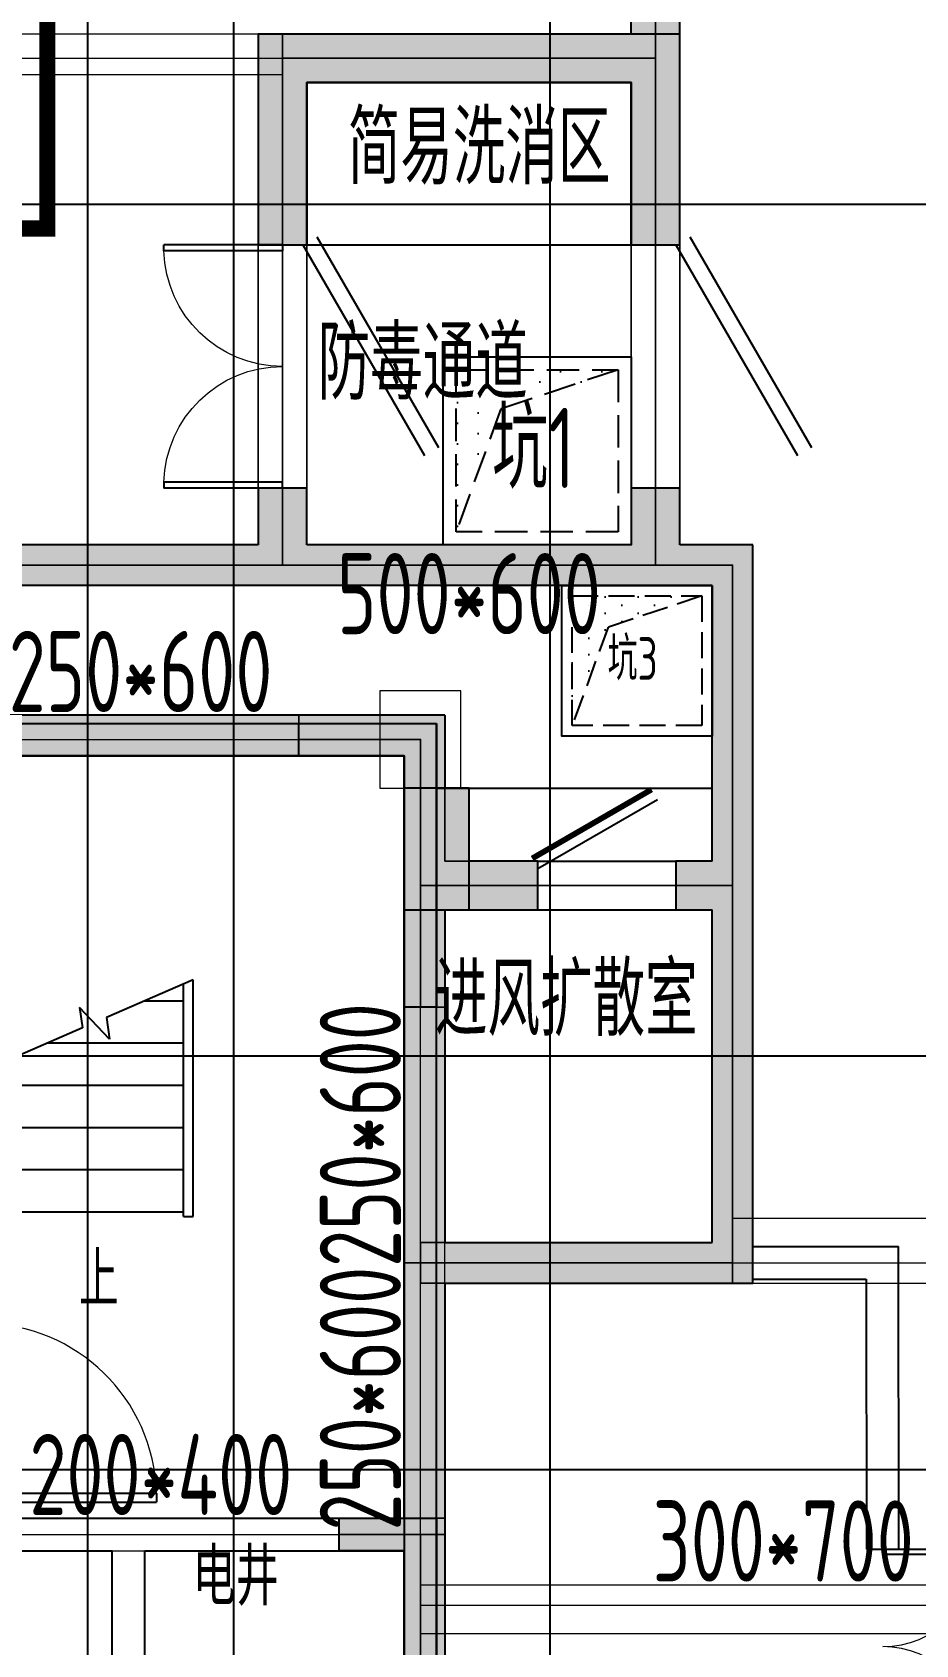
# Model space of a CAD drawing. Extents: x 369444 to 684549, y -549309 to 575337.
# Drawn here: x 593281 to 598729, y 461628 to 471567 of the extents above; entities that cross this region are included whole.
import ezdxf

# ---------------------------------------------------------------- set-up
doc = ezdxf.new("R2010")
doc.units = 0
doc.header["$LTSCALE"] = 1000
doc.header["$MEASUREMENT"] = 0
doc.linetypes.add('DASH', pattern=[0.35, 0.25, -0.1])
for name, color, linetype, lineweight, true_color in [('-1-0-1', 7, 'Continuous', 0, 0xc0c0c0), ('-1-1-2', 7, 'Continuous', 0, 0xc0c0c0), ('-2-0-1', 1, 'Continuous', 0, 0xff0000), ('-2-1-2', 9, 'Continuous', 0, 0x808080), ('1-6-1', 7, 'Continuous', 0, 0x55ff55), ('1-6-2', 7, 'Continuous', 0, 0x55ff55), ('11-6-1', 2, 'Continuous', 0, 0xffff00), ('11-6-2', 2, 'Continuous', 0, 0xffff00), ('11-6-5', 2, 'Continuous', 0, 0xffff00), ('12-6-1', 4, 'Continuous', 0, 0x00ffff), ('12-6-2', 4, 'Continuous', 0, 0x00ffff), ('12-6-5', 4, 'Continuous', 0, 0x00ffff)]:
    doc.layers.add(name, color=color, linetype=linetype, lineweight=lineweight, true_color=true_color)
for name, color, linetype in [('A-WALL-HATCH', 8, 'Continuous'), ('AIRD-PLUM', 122, 'Continuous'), ('COLUMN', 9, 'Continuous'), ('DIM_SYMB', 3, 'Continuous'), ('DOTE', 1, 'Continuous'), ('PUB_HATCH', 8, 'Continuous'), ('STAIR', 2, 'Continuous'), ('SURFACE', 6, 'Continuous'), ('WALL', 9, 'Continuous'), ('WINDOW', 4, 'Continuous'), ('填充', 8, 'Continuous'), ('房间名称', 72, 'Continuous'), ('文字', 2, 'Continuous'), ('砼墙', 151, 'Continuous'), ('防火分区线', 7, 'Continuous')]:
    doc.layers.add(name, color=color, linetype=linetype)
doc.styles.add('_TCH_DIM', font='SIMPLEX', dxfattribs={"bigfont": 'GBCBIG'})
doc.styles.add('HNSJY', font='hnsjy-07.shx', dxfattribs={"width": 0.8, "bigfont": 'hnsjy-hz.shx'})
doc.styles.add('yjkcad', font='yjkeng.shx', dxfattribs={"width": 0.7, "height": 250, "bigfont": 'yjkchn.shx'})
doc.styles.add('说明', font='TSSDENG', dxfattribs={"width": 0.7, "bigfont": 'HZTXT'})

# ---------------------------------------------------------------- blocks, each defined once
blk = doc.blocks.new('$DorLib2D$00000002')
for p, q in [((-0.5, 0), (-0.5, 0.4875)), ((-0.475, 0.4875), (-0.5, 0.4875)), ((-0.475, 0), (-0.475, 0.4875)), ((0.475, 0), (0.475, 0.4875)), ((0.475, 0.4875), (0.5, 0.4875)), ((0.5, 0), (0.5, 0.4875)), ((-0.5, 0), (-0.475, 0)), ((0.5, 0), (0.475, 0))]:
    blk.add_line(p, q)
at = {"lineweight": 13}
for centre, start, end in [((-0.4875, 0), 0, 88.53072), ((0.4875, 0), 91.46928, 180)]:
    blk.add_arc(centre, 0.4875, start, end, dxfattribs=at)
blk = doc.blocks.new('$DorLib2D$00000001')
for p, q in [((0.45, 0.975), (0.5, 0.975)), ((0.45, 0), (0.45, 0.975)), ((0.5, 0), (0.5, 0.975)), ((0.5, 0), (0.45, 0))]:
    blk.add_line(p, q)
at = {"lineweight": 13}
blk.add_arc((0.475, 0), 0.975, 91.46928, 180, dxfattribs=at)
blk = doc.blocks.new('_FZH')
blk.add_lwpolyline([(-0.5, -0.5), (0.5, -0.5), (0.5, 0.5), (-0.5, 0.5)], close=True)
at = {"layer": 'PUB_HATCH'}
blk.add_solid([(-0.5, -0.5), (0.5, -0.5), (-0.5, 0.5), (0.5, 0.5)], dxfattribs=at)
blk = doc.blocks.new('$DorLib2D$00000192')
at = {"color": 0}
blk.add_line((-0.5, 0.125), (0.366, 0.625), dxfattribs=at)
at = {"color": 0, "const_width": 0.0417}
blk.add_lwpolyline([(-0.542, 0.197), (0.324, 0.697)], dxfattribs=at)
blk = doc.blocks.new('$DorLib2D$00000181')
at = {"color": 0}
for p, q in [((-0.5333, 0.1411), (0.3327, 0.6411)), ((-0.5, 0.0833), (0.366, 0.5833))]:
    blk.add_line(p, q, dxfattribs=at)
blk = doc.blocks.new('JSK1000')
at = {"layer": 'AIRD-PLUM'}
h = blk.add_hatch(dxfattribs=at)
h.set_pattern_fill('DOTS', color=8, scale=80, style=0)
h.set_pattern_definition([(0, (-20, -20), (63.5, 127), [0, -127])])
h.paths.add_polyline_path([(80, 1080), (80, 80), (321, 803.3), (1080, 1080)])
at = {"layer": 'AIRD-PLUM', "ltscale": 0.25}
blk.add_lwpolyline([(0, 0), (1160, 0), (1160, 1160), (0, 1160)], close=True, dxfattribs=at)
at = {"layer": 'AIRD-PLUM', "color": 8, "linetype": 'DASH', "ltscale": 0.8}
blk.add_lwpolyline([(80, 80), (1080, 80), (1080, 1080), (80, 1080)], close=True, dxfattribs=at)
blk.add_lwpolyline([(80, 80), (321, 803.3), (1080, 1080)], dxfattribs=at)
blk = doc.blocks.new('A$C69B9310D')
at = {"layer": 'AIRD-PLUM', "xscale": -1, "rotation": 90}
blk.add_blockref('JSK1000', (1160, 1160), dxfattribs=at)
at = {"layer": '文字', "style": '说明', "width": 0.7}
blk.add_text('坑1', height=495, dxfattribs=at).set_placement((302.3, 349.9))

msp = doc.modelspace()

# ---------------------------------------------------------------- hatches: boundary and pattern name
at = {"layer": 'A-WALL-HATCH'}
msp.add_hatch(color=256, dxfattribs=at).paths.add_polyline_path([(595574.6, 466157), (595974.6, 466157), (595974.6, 466907), (595574.6, 466907)])
at = {"layer": 'PUB_HATCH'}
for points in [[(597274.6, 471557), (597274.6, 472907), (597124.6, 472967), (596974.6, 472907), (596974.6, 471557)], [(594674.6, 471557), (594974.6, 471257), (596974.6, 471257), (597274.6, 471557)], [(594674.6, 471557), (594674.6, 470257), (594974.6, 470257), (594974.6, 471257)], [(596974.6, 471257), (596974.6, 470257), (597274.6, 470257), (597274.6, 471557)], [(594974.6, 468407), (594974.6, 468757), (594674.6, 468757), (594674.6, 468407), (594824.6, 468357)], [(597274.6, 468407), (597274.6, 468757), (596974.6, 468757), (596974.6, 468407), (597124.6, 468357)], [(594824.6, 468357), (594674.6, 468407), (589424.6, 468407), (589674.6, 468157), (594824.6, 468157)], [(597124.6, 468357), (596974.6, 468407), (594974.6, 468407), (594824.6, 468357), (594824.6, 468157), (597124.6, 468157)], [(597474.6, 468157), (597724.6, 468407), (597274.6, 468407), (597124.6, 468357), (597124.6, 468157)], [(597524.6, 466277), (597724.6, 466157), (597724.6, 468407), (597474.6, 468157), (597474.6, 466457)], [(595574.6, 467107), (595824.6, 467357), (590474.6, 467357), (590724.6, 467107)], [(595574.6, 466907), (595824.6, 466907), (595824.6, 467357), (595574.6, 467107)], [(595974.6, 466457), (595974.6, 466157), (596399.6, 466157), (596399.6, 466457)], [(597474.6, 466457), (597249.6, 466457), (597249.6, 466157), (597474.6, 466157), (597524.6, 466277)], [(597474.6, 464107), (597724.6, 463857), (597724.6, 466157), (597524.6, 466277), (597474.6, 466157)], [(595824.6, 466157), (595574.6, 466157), (595574.6, 463982), (595774.6, 463982), (595824.6, 464107)], [(595774.6, 463982), (595824.6, 463857), (597724.6, 463857), (597474.6, 464107), (595824.6, 464107)], [(595774.6, 463982), (595574.6, 463982), (595574.6, 457907), (595824.6, 458157), (595824.6, 463857)]]:
    msp.add_hatch(color=256, dxfattribs=at).paths.add_polyline_path(points)
at = {"layer": 'SURFACE'}
h = msp.add_hatch(color=8, dxfattribs=at)
h.dxf.hatch_style = 1
h.paths.add_polyline_path([(595774.5, 467307), (595774.5, 465557), (595574.5, 465557), (595574.5, 467107), (594924.5, 467107), (594924.5, 467307)])
h = msp.add_hatch(color=8, dxfattribs=at)
h.dxf.hatch_style = 1
h.paths.add_polyline_path([(595174.5, 462407), (595774.5, 462407), (595774.5, 458907), (595974.5, 458907), (595974.5, 458707), (595574.5, 458707), (595574.5, 462207), (595174.5, 462207)])
at = {"layer": '防火分区线', "ltscale": 6}
h = msp.add_hatch(dxfattribs=at)
h.set_pattern_fill('ANSI31', color=251, scale=100)
h.set_pattern_definition([(45, (-38490348839.49, -3905094473.28), (-112.25320151336, 112.25320151336), [])])
h.paths.add_polyline_path([(594974.6, 470257), (596974.6, 470257), (596974.6, 471257), (594974.6, 471257)])

# ---------------------------------------------------------------- linework, layer by layer
at = {"layer": '-1-0-1', "color": 0}
for p in [(594824.2, 471407.2, -3600), (597124.2, 471407.2, -3600), (594824.2, 468282.2, -3600), (597124.2, 468282.2, -3600), (597599.2, 468282.2, -3600), (594924.3, 467206.9, -3600), (595674.3, 467206.9, -3600), (595674.3, 466307.2, -3600), (597599.2, 466307.2, -3600), (595674.3, 465556.9, -3600), (595674.3, 463982.2, -3600), (597599.2, 463982.2, -3600), (595174.3, 462306.9, -3600), (595674.3, 462306.9, -3600), (595674.3, 461872.2, -3600)]:
    msp.add_point(p, dxfattribs=at)
at = {"layer": '-1-1-2', "color": 0}
for p, q in [((594824.2, 471407.2, -3600), (594824.2, 471407.2)), ((597124.2, 471407.2, -3600), (597124.2, 471407.2)), ((594824.2, 468282.2, -3600), (594824.2, 468282.2)), ((597124.2, 468282.2, -3600), (597124.2, 468282.2)), ((597599.2, 468282.2, -3600), (597599.2, 468282.2)), ((594924.3, 467206.9, -3600), (594924.3, 467206.9)), ((595674.3, 467206.9, -3600), (595674.3, 467206.9)), ((595674.3, 466307.2, -3600), (595674.3, 466307.2)), ((597599.2, 466307.2, -3600), (597599.2, 466307.2)), ((595674.3, 465556.9, -3600), (595674.3, 465556.9)), ((595674.3, 463982.2, -3600), (595674.3, 463982.2)), ((597599.2, 463982.2, -3600), (597599.2, 463982.2)), ((595174.3, 462306.9, -3600), (595174.3, 462306.9)), ((595674.3, 462306.9, -3600), (595674.3, 462306.9)), ((595674.3, 461872.2, -3600), (595674.3, 461872.2))]:
    msp.add_line(p, q, dxfattribs=at)
at = {"layer": '-2-0-1', "color": 0}
for p, q in [((597124.2, 471407.2, -3600), (597124.2, 473057.2, -3600)), ((593124.3, 471407.2, -3600), (594824.2, 471407.2, -3600)), ((594824.2, 471407.2, -3600), (597124.2, 471407.2, -3600)), ((594824.2, 468282.2, -3600), (594824.2, 471407.2, -3600)), ((597124.2, 468282.2, -3600), (597124.2, 471407.2, -3600)), ((593124.3, 468282.2, -3600), (594824.2, 468282.2, -3600)), ((594824.2, 468282.2, -3600), (597124.2, 468282.2, -3600)), ((597124.2, 468282.2, -3600), (597599.2, 468282.2, -3600)), ((597599.2, 466307.2, -3600), (597599.2, 468282.2, -3600)), ((592974.3, 467206.9, -3600), (594924.3, 467206.9, -3600)), ((594924.3, 467206.9, -3600), (595674.3, 467206.9, -3600)), ((595674.3, 466307.2, -3600), (595674.3, 467206.9, -3600)), ((595674.3, 466307.2, -3600), (597599.2, 466307.2, -3600)), ((595674.3, 465556.9, -3600), (595674.3, 466307.2, -3600)), ((597599.2, 463982.2, -3600), (597599.2, 466307.2, -3600)), ((595674.3, 463982.2, -3600), (595674.3, 465556.9, -3600)), ((595674.3, 463982.2, -3600), (597599.2, 463982.2, -3600)), ((595674.3, 462306.9, -3600), (595674.3, 463982.2, -3600)), ((597599.2, 463982.2, -3600), (603624.3, 463982.2, -3600)), ((592974.3, 462306.9, -3600), (595174.3, 462306.9, -3600)), ((595174.3, 462306.9, -3600), (595674.3, 462306.9, -3600)), ((595674.3, 461872.2, -3600), (595674.3, 462306.9, -3600)), ((595674.3, 461872.2, -3600), (600149.3, 461872.2, -3600)), ((595674.3, 460306.9, -3600), (595674.3, 461872.2, -3600))]:
    msp.add_line(p, q, dxfattribs=at)
at = {"layer": '-2-1-2', "color": 0}
for p, q in [((597124.2, 471407.2), (597124.2, 473057.2)), ((593124.3, 471407.2), (594824.2, 471407.2)), ((594824.2, 471407.2), (597124.2, 471407.2)), ((594824.2, 468282.2), (594824.2, 471407.2)), ((597124.2, 468282.2), (597124.2, 471407.2)), ((593124.3, 468282.2), (594824.2, 468282.2)), ((594824.2, 468282.2), (597124.2, 468282.2)), ((597124.2, 468282.2), (597599.2, 468282.2)), ((597599.2, 466307.2), (597599.2, 468282.2)), ((592974.3, 467206.9), (594924.3, 467206.9)), ((594924.3, 467206.9), (595674.3, 467206.9)), ((595674.3, 466307.2), (595674.3, 467206.9)), ((595674.3, 466307.2), (597599.2, 466307.2)), ((595674.3, 465556.9), (595674.3, 466307.2)), ((597599.2, 463982.2), (597599.2, 466307.2)), ((595674.3, 463982.2), (595674.3, 465556.9)), ((595674.3, 463982.2), (597599.2, 463982.2)), ((595674.3, 462306.9), (595674.3, 463982.2)), ((597599.2, 463982.2), (603624.3, 463982.2)), ((592974.3, 462306.9), (595174.3, 462306.9)), ((595174.3, 462306.9), (595674.3, 462306.9)), ((595674.3, 461872.2), (595674.3, 462306.9)), ((595674.3, 461872.2), (600149.3, 461872.2)), ((595674.3, 460306.9), (595674.3, 461872.2))]:
    msp.add_line(p, q, dxfattribs=at)
at = {"layer": '1-6-1', "color": 0}
for p, q in [((596974.2, 472907.2, -3600), (596974.2, 471557.2, -3600)), ((596974.2, 471557.2), (596974.2, 472907.2)), ((597274.2, 472907.2), (597274.2, 471407.2)), ((597274.2, 471407.2, -3600), (597274.2, 472907.2, -3600)), ((594674.2, 471557.2, -3600), (594674.2, 471557.2)), ((596974.2, 471557.2, -3600), (594674.2, 471557.2, -3600)), ((594674.2, 471557.2), (596974.2, 471557.2)), ((594674.2, 471557.2, -3600), (594674.2, 468407.2, -3600)), ((594674.2, 471557.2), (594674.2, 471557.2, -3600)), ((594674.2, 468407.2), (594674.2, 471557.2)), ((596974.2, 471557.2), (596974.2, 471557.2, -3600)), ((596974.2, 471557.2, -3600), (596974.2, 471557.2)), ((597274.2, 471407.2), (597274.2, 471407.2, -3600)), ((597274.2, 471407.2), (597274.2, 468407.2)), ((597274.2, 471407.2, -3600), (597274.2, 471407.2)), ((597274.2, 468407.2, -3600), (597274.2, 471407.2, -3600)), ((594974.2, 471257.2), (594974.2, 471257.2, -3600)), ((596974.2, 471257.2), (594974.2, 471257.2)), ((594974.2, 471257.2, -3600), (596974.2, 471257.2, -3600)), ((594974.2, 471257.2), (594974.2, 468407.2)), ((594974.2, 471257.2, -3600), (594974.2, 471257.2)), ((594974.2, 468407.2, -3600), (594974.2, 471257.2, -3600)), ((596974.2, 471257.2, -3600), (596974.2, 471257.2)), ((596974.2, 471257.2, -3600), (596974.2, 468407.2, -3600)), ((596974.2, 471257.2), (596974.2, 471257.2, -3600)), ((596974.2, 468407.2), (596974.2, 471257.2)), ((594674.2, 468407.2, -3600), (593124.3, 468407.2, -3600)), ((593124.3, 468407.2), (594674.2, 468407.2)), ((594674.2, 468407.2), (594674.2, 468407.2, -3600)), ((594674.2, 468407.2, -3600), (594674.2, 468407.2)), ((594974.2, 468407.2), (594974.2, 468407.2, -3600)), ((594974.2, 468407.2, -3600), (594974.2, 468407.2)), ((596974.2, 468407.2, -3600), (594974.2, 468407.2, -3600)), ((594974.2, 468407.2), (596974.2, 468407.2)), ((596974.2, 468407.2, -3600), (596974.2, 468407.2)), ((596974.2, 468407.2), (596974.2, 468407.2, -3600)), ((597274.2, 468407.2), (597274.2, 468407.2, -3600)), ((597274.2, 468407.2, -3600), (597274.2, 468407.2)), ((597724.2, 468407.2, -3600), (597274.2, 468407.2, -3600)), ((597274.2, 468407.2), (597724.2, 468407.2)), ((597724.2, 468407.2), (597724.2, 468407.2, -3600)), ((597724.2, 468407.2), (597724.2, 466307.2)), ((597724.2, 468407.2, -3600), (597724.2, 468407.2)), ((597724.2, 466307.2, -3600), (597724.2, 468407.2, -3600)), ((594824.2, 468157.2), (593124.3, 468157.2)), ((593124.3, 468157.2, -3600), (594824.2, 468157.2, -3600)), ((594824.2, 468157.2, -3600), (594824.2, 468157.2)), ((594824.2, 468157.2), (594824.2, 468157.2, -3600)), ((597124.2, 468157.2), (594824.2, 468157.2)), ((594824.2, 468157.2, -3600), (597124.2, 468157.2, -3600)), ((597124.2, 468157.2), (597124.2, 468157.2, -3600)), ((597474.2, 468157.2), (597124.2, 468157.2)), ((597124.2, 468157.2, -3600), (597474.2, 468157.2, -3600)), ((597124.2, 468157.2, -3600), (597124.2, 468157.2)), ((597474.2, 468157.2, -3600), (597474.2, 468157.2)), ((597474.2, 468157.2, -3600), (597474.2, 466457.2, -3600)), ((597474.2, 468157.2), (597474.2, 468157.2, -3600)), ((597474.2, 466457.2), (597474.2, 468157.2)), ((594924.3, 467356.9, -3600), (594924.3, 467356.9)), ((595824.3, 467356.9, -3600), (594924.3, 467356.9, -3600)), ((594924.3, 467356.9), (595824.3, 467356.9)), ((594924.3, 467356.9, -3600), (594924.3, 467106.9, -3600)), ((594924.3, 467356.9), (594924.3, 467356.9, -3600)), ((594924.3, 467106.9), (594924.3, 467356.9)), ((595824.3, 467356.9), (595824.3, 466457.2)), ((595824.3, 467356.9, -3600), (595824.3, 467356.9)), ((595824.3, 466457.2, -3600), (595824.3, 467356.9, -3600)), ((595824.3, 467356.9), (595824.3, 467356.9, -3600)), ((594924.3, 467106.9), (594924.3, 467106.9, -3600)), ((595574.3, 467106.9), (594924.3, 467106.9)), ((594924.3, 467106.9, -3600), (595574.3, 467106.9, -3600)), ((594924.3, 467106.9, -3600), (594924.3, 467106.9)), ((595574.3, 467106.9, -3600), (595574.3, 466307.2, -3600)), ((595574.3, 467106.9), (595574.3, 467106.9, -3600)), ((595574.3, 466307.2), (595574.3, 467106.9)), ((595574.3, 467106.9, -3600), (595574.3, 467106.9)), ((595824.3, 466457.2, -3600), (595824.3, 466457.2)), ((597474.2, 466457.2, -3600), (595824.3, 466457.2, -3600)), ((595824.3, 466457.2), (597474.2, 466457.2)), ((595824.3, 466457.2), (595824.3, 466457.2, -3600)), ((597474.2, 466457.2), (597474.2, 466457.2, -3600)), ((597474.2, 466457.2, -3600), (597474.2, 466457.2)), ((595574.3, 466307.2, -3600), (595574.3, 466307.2)), ((595574.3, 466307.2, -3600), (595574.3, 465556.9, -3600)), ((595574.3, 466307.2), (595574.3, 466307.2, -3600)), ((595574.3, 465556.9), (595574.3, 466307.2)), ((597724.2, 466307.2), (597724.2, 463857.2)), ((597724.2, 466307.2, -3600), (597724.2, 466307.2)), ((597724.2, 463857.2, -3600), (597724.2, 466307.2, -3600)), ((597724.2, 466307.2), (597724.2, 466307.2, -3600)), ((595824.3, 466157.2), (595824.3, 466157.2, -3600)), ((597474.2, 466157.2), (595824.3, 466157.2)), ((595824.3, 466157.2, -3600), (597474.2, 466157.2, -3600)), ((595824.3, 466157.2), (595824.3, 465556.9)), ((595824.3, 466157.2, -3600), (595824.3, 466157.2)), ((595824.3, 465556.9, -3600), (595824.3, 466157.2, -3600)), ((597474.2, 466157.2, -3600), (597474.2, 464107.2, -3600)), ((597474.2, 466157.2), (597474.2, 466157.2, -3600)), ((597474.2, 464107.2), (597474.2, 466157.2)), ((597474.2, 466157.2, -3600), (597474.2, 466157.2)), ((595574.3, 465556.9, -3600), (595574.3, 465556.9)), ((595574.3, 465556.9, -3600), (595824.3, 465556.9, -3600)), ((595574.3, 465556.9), (595574.3, 465556.9, -3600)), ((595824.3, 465556.9), (595574.3, 465556.9)), ((595824.3, 465556.9), (595824.3, 465556.9, -3600)), ((595824.3, 465556.9, -3600), (595824.3, 465556.9)), ((595674.3, 464107.2, -3600), (595674.3, 464107.2)), ((597474.2, 464107.2, -3600), (595674.3, 464107.2, -3600)), ((595674.3, 464107.2), (597474.2, 464107.2)), ((595674.3, 464107.2, -3600), (595674.3, 463857.2, -3600)), ((595674.3, 464107.2), (595674.3, 464107.2, -3600)), ((595674.3, 463857.2), (595674.3, 464107.2)), ((597474.2, 464107.2), (597474.2, 464107.2, -3600)), ((597474.2, 464107.2, -3600), (597474.2, 464107.2)), ((595674.3, 463857.2), (595674.3, 463857.2, -3600)), ((597724.2, 463857.2), (595674.3, 463857.2)), ((595674.3, 463857.2, -3600), (597724.2, 463857.2, -3600)), ((595674.3, 463857.2, -3600), (595674.3, 463857.2)), ((597724.2, 463857.2, -3600), (597724.2, 463857.2)), ((597724.2, 463857.2), (597724.2, 463857.2, -3600)), ((595174.3, 462406.9, -3600), (595174.3, 462406.9)), ((595824.3, 462406.9, -3600), (595174.3, 462406.9, -3600)), ((595174.3, 462406.9), (595824.3, 462406.9)), ((595174.3, 462406.9, -3600), (595174.3, 462206.9, -3600)), ((595174.3, 462406.9), (595174.3, 462406.9, -3600)), ((595174.3, 462206.9), (595174.3, 462406.9)), ((595824.3, 462406.9), (595824.3, 461872.2)), ((595824.3, 462406.9, -3600), (595824.3, 462406.9)), ((595824.3, 461872.2, -3600), (595824.3, 462406.9, -3600)), ((595824.3, 462406.9), (595824.3, 462406.9, -3600)), ((595174.3, 462206.9), (595174.3, 462206.9, -3600)), ((595574.3, 462206.9), (595174.3, 462206.9)), ((595174.3, 462206.9, -3600), (595574.3, 462206.9, -3600)), ((595174.3, 462206.9, -3600), (595174.3, 462206.9)), ((595574.3, 462206.9, -3600), (595574.3, 461872.2, -3600)), ((595574.3, 462206.9), (595574.3, 462206.9, -3600)), ((595574.3, 461872.2), (595574.3, 462206.9)), ((595574.3, 462206.9, -3600), (595574.3, 462206.9)), ((595574.3, 461872.2, -3600), (595574.3, 461872.2)), ((595574.3, 461872.2, -3600), (595574.3, 460306.9, -3600)), ((595574.3, 461872.2), (595574.3, 461872.2, -3600)), ((595574.3, 460306.9), (595574.3, 461872.2)), ((595824.3, 461872.2), (595824.3, 461872.2, -3600)), ((595824.3, 461872.2), (595824.3, 460306.9)), ((595824.3, 461872.2, -3600), (595824.3, 461872.2)), ((595824.3, 460306.9, -3600), (595824.3, 461872.2, -3600))]:
    msp.add_line(p, q, dxfattribs=at)
at = {"layer": '1-6-2', "color": 0}
for p, q in [((597124.2, 473057.2), (597124.2, 471407.2)), ((597124.2, 471407.2, -3600), (597124.2, 473057.2, -3600)), ((594824.2, 471407.2), (594824.2, 471407.2, -3600)), ((597124.2, 471407.2), (594824.2, 471407.2)), ((594824.2, 471407.2, -3600), (597124.2, 471407.2, -3600)), ((594824.2, 471407.2), (594824.2, 468282.2)), ((594824.2, 471407.2, -3600), (594824.2, 471407.2)), ((594824.2, 468282.2, -3600), (594824.2, 471407.2, -3600)), ((597124.2, 471407.2, -3600), (597124.2, 471407.2)), ((597124.2, 471407.2), (597124.2, 471407.2, -3600)), ((597124.2, 471407.2), (597124.2, 468282.2)), ((597124.2, 471407.2, -3600), (597124.2, 471407.2)), ((597124.2, 468282.2, -3600), (597124.2, 471407.2, -3600)), ((594824.2, 468282.2), (593124.3, 468282.2)), ((593124.3, 468282.2, -3600), (594824.2, 468282.2, -3600)), ((594824.2, 468282.2, -3600), (594824.2, 468282.2)), ((594824.2, 468282.2), (594824.2, 468282.2, -3600)), ((594824.2, 468282.2), (594824.2, 468282.2, -3600)), ((597124.2, 468282.2), (594824.2, 468282.2)), ((594824.2, 468282.2, -3600), (597124.2, 468282.2, -3600)), ((597124.2, 468282.2), (597124.2, 468282.2, -3600)), ((597124.2, 468282.2), (597124.2, 468282.2, -3600)), ((597599.2, 468282.2), (597124.2, 468282.2)), ((597124.2, 468282.2, -3600), (597599.2, 468282.2, -3600)), ((597124.2, 468282.2, -3600), (597124.2, 468282.2)), ((597599.2, 468282.2, -3600), (597599.2, 468282.2)), ((597599.2, 468282.2), (597599.2, 466307.2)), ((597599.2, 468282.2, -3600), (597599.2, 468282.2)), ((597599.2, 466307.2, -3600), (597599.2, 468282.2, -3600)), ((594924.3, 467206.9), (594924.3, 467206.9, -3600)), ((595674.3, 467206.9), (594924.3, 467206.9)), ((594924.3, 467206.9, -3600), (595674.3, 467206.9, -3600)), ((595674.3, 467206.9), (595674.3, 466307.2)), ((595674.3, 467206.9, -3600), (595674.3, 467206.9)), ((595674.3, 466307.2, -3600), (595674.3, 467206.9, -3600)), ((595674.3, 467206.9, -3600), (595674.3, 467206.9)), ((595674.3, 466307.2), (595674.3, 466307.2, -3600)), ((597599.2, 466307.2), (595674.3, 466307.2)), ((595674.3, 466307.2, -3600), (597599.2, 466307.2, -3600)), ((595674.3, 466307.2), (595674.3, 466307.2, -3600)), ((595674.3, 466307.2), (595674.3, 465556.9)), ((595674.3, 466307.2, -3600), (595674.3, 466307.2)), ((595674.3, 465556.9, -3600), (595674.3, 466307.2, -3600)), ((597599.2, 466307.2), (597599.2, 463982.2)), ((597599.2, 466307.2, -3600), (597599.2, 466307.2)), ((597599.2, 463982.2, -3600), (597599.2, 466307.2, -3600)), ((597599.2, 466307.2, -3600), (597599.2, 466307.2)), ((597599.2, 466307.2), (597599.2, 466307.2, -3600)), ((595674.3, 465556.9), (595674.3, 465556.9, -3600)), ((595674.3, 463982.2), (595674.3, 463982.2, -3600)), ((597599.2, 463982.2), (595674.3, 463982.2)), ((595674.3, 463982.2, -3600), (597599.2, 463982.2, -3600)), ((597599.2, 463982.2, -3600), (597599.2, 463982.2)), ((597599.2, 463982.2), (597599.2, 463982.2, -3600)), ((595174.3, 462306.9), (595174.3, 462306.9, -3600)), ((595674.3, 462306.9), (595174.3, 462306.9)), ((595174.3, 462306.9, -3600), (595674.3, 462306.9, -3600)), ((595674.3, 462306.9), (595674.3, 461872.2)), ((595674.3, 462306.9, -3600), (595674.3, 462306.9)), ((595674.3, 461872.2, -3600), (595674.3, 462306.9, -3600)), ((595674.3, 462306.9, -3600), (595674.3, 462306.9)), ((595674.3, 461872.2), (595674.3, 461872.2, -3600)), ((595674.3, 461872.2), (595674.3, 460306.9)), ((595674.3, 461872.2, -3600), (595674.3, 461872.2)), ((595674.3, 460306.9, -3600), (595674.3, 461872.2, -3600))]:
    msp.add_line(p, q, dxfattribs=at)
at = {"layer": '11-6-1', "color": 0}
for p, q in [((595424.3, 467506.9), (595424.3, 466906.9)), ((595924.3, 467506.9), (595424.3, 467506.9)), ((595424.3, 467506.9, -3600), (595424.3, 466906.9, -3600)), ((595924.3, 467506.9, -3600), (595424.3, 467506.9, -3600)), ((595424.3, 467506.9, -3600), (595424.3, 467506.9)), ((595924.3, 466906.9), (595924.3, 467506.9)), ((595924.3, 466906.9, -3600), (595924.3, 467506.9, -3600)), ((595924.3, 467506.9, -3600), (595924.3, 467506.9)), ((595424.3, 466906.9), (595924.3, 466906.9)), ((595424.3, 466906.9, -3600), (595924.3, 466906.9, -3600)), ((595424.3, 466906.9, -3600), (595424.3, 466906.9)), ((595924.3, 466906.9, -3600), (595924.3, 466906.9))]:
    msp.add_line(p, q, dxfattribs=at)
at = {"layer": '11-6-2', "color": 0}
msp.add_line((595674.3, 467206.9, -3600), (595674.3, 467206.9), dxfattribs=at)
at = {"layer": '12-6-1', "color": 0}
for p, q in [((593124.3, 471557.2), (594824.2, 471557.2)), ((593124.3, 471557.2, -500), (594824.2, 471557.2, -500)), ((594824.2, 471557.2), (594824.2, 471307.2)), ((594824.2, 471557.2, -500), (594824.2, 471557.2)), ((594824.2, 471307.2, -500), (594824.2, 471557.2, -500)), ((593124.3, 471307.2), (594824.2, 471307.2)), ((593124.3, 471307.2, -500), (594824.2, 471307.2, -500)), ((594824.2, 471307.2), (594824.2, 471307.2, -500)), ((592974.3, 467356.9), (594924.3, 467356.9)), ((592974.3, 467356.9, -600), (594924.3, 467356.9, -600)), ((594924.3, 467356.9), (594924.3, 467106.9)), ((594924.3, 467356.9, -600), (594924.3, 467356.9)), ((594924.3, 467106.9, -600), (594924.3, 467356.9, -600)), ((592974.3, 467106.9), (594924.3, 467106.9)), ((592974.3, 467106.9, -600), (594924.3, 467106.9, -600)), ((594924.3, 467106.9), (594924.3, 467106.9, -600)), ((595574.3, 465556.9), (595824.3, 465556.9)), ((595574.3, 465556.9, -600), (595574.3, 465556.9)), ((595824.3, 465556.9, -600), (595574.3, 465556.9, -600)), ((595574.3, 463982.2), (595574.3, 465556.9)), ((595574.3, 463982.2, -600), (595574.3, 465556.9, -600)), ((595824.3, 465556.9), (595824.3, 465556.9, -600)), ((595824.3, 463982.2), (595824.3, 465556.9)), ((595824.3, 463982.2, -600), (595824.3, 465556.9, -600)), ((597599.2, 464257.2), (597599.2, 463857.2)), ((597599.2, 464257.2, -800), (597599.2, 464257.2)), ((597599.2, 463857.2, -800), (597599.2, 464257.2, -800)), ((597599.2, 464257.2), (603624.3, 464257.2)), ((597599.2, 464257.2, -800), (603624.3, 464257.2, -800)), ((595574.3, 463982.2), (595824.3, 463982.2)), ((595574.3, 463982.2, -600), (595574.3, 463982.2)), ((595824.3, 463982.2, -600), (595574.3, 463982.2, -600)), ((595574.3, 463982.2), (595824.3, 463982.2)), ((595574.3, 463982.2, -600), (595574.3, 463982.2)), ((595824.3, 463982.2, -600), (595574.3, 463982.2, -600)), ((595574.3, 462306.9), (595574.3, 463982.2)), ((595574.3, 462306.9, -600), (595574.3, 463982.2, -600)), ((595824.3, 463982.2), (595824.3, 463982.2, -600)), ((595824.3, 463982.2), (595824.3, 463982.2, -600)), ((595824.3, 462306.9), (595824.3, 463982.2)), ((595824.3, 462306.9, -600), (595824.3, 463982.2, -600)), ((597599.2, 463857.2), (597599.2, 463857.2, -800)), ((597599.2, 463857.2), (603624.3, 463857.2)), ((597599.2, 463857.2, -800), (603624.3, 463857.2, -800)), ((592974.3, 462406.9), (595174.3, 462406.9)), ((592974.3, 462406.9, -400), (595174.3, 462406.9, -400)), ((595174.3, 462406.9), (595174.3, 462206.9)), ((595174.3, 462406.9, -400), (595174.3, 462406.9)), ((595174.3, 462206.9, -400), (595174.3, 462406.9, -400)), ((595574.3, 462306.9), (595824.3, 462306.9)), ((595574.3, 462306.9, -600), (595574.3, 462306.9)), ((595824.3, 462306.9, -600), (595574.3, 462306.9, -600)), ((595824.3, 462306.9), (595824.3, 462306.9, -600)), ((592974.3, 462206.9), (595174.3, 462206.9)), ((592974.3, 462206.9, -400), (595174.3, 462206.9, -400)), ((595174.3, 462206.9), (595174.3, 462206.9, -400)), ((595674.3, 461997.2), (595674.3, 461697.2)), ((595674.3, 461997.2, -700), (595674.3, 461997.2)), ((595674.3, 461697.2, -700), (595674.3, 461997.2, -700)), ((595674.3, 461997.2), (600149.3, 461997.2)), ((595674.3, 461997.2, -700), (600149.3, 461997.2, -700)), ((595674.3, 461697.2), (595674.3, 461697.2, -700)), ((595674.3, 461697.2), (600149.3, 461697.2)), ((595674.3, 461697.2, -700), (600149.3, 461697.2, -700))]:
    msp.add_line(p, q, dxfattribs=at)
at = {"layer": '12-6-2', "color": 0}
for p, q in [((593124.3, 471407.2), (594824.2, 471407.2)), ((592974.3, 467206.9), (594924.3, 467206.9)), ((595674.3, 463982.2), (595674.3, 465556.9)), ((595674.3, 462306.9), (595674.3, 463982.2)), ((597599.2, 463982.2), (603624.3, 463982.2)), ((592974.3, 462306.9), (595174.3, 462306.9)), ((595674.3, 461872.2), (600149.3, 461872.2))]:
    msp.add_line(p, q, dxfattribs=at)
at = {"layer": 'COLUMN', "color": 8}
for p, q in [((595974.6, 466907), (595574.6, 466907)), ((595574.6, 466907), (595574.6, 466157)), ((595974.6, 466157), (595974.6, 466907)), ((595574.6, 466157), (595974.6, 466157))]:
    msp.add_line(p, q, dxfattribs=at)
at = {"layer": 'DIM_SYMB', "elevation": 0}
msp.add_lwpolyline([(593674.5, 464167, 0, 0, 0), (593674.5, 465037, 80, 0, 0), (593674.5, 465337, 0, 0, 0)], format="xyseb", dxfattribs=at)
at = {"layer": 'DOTE', "color": 8}
for p, q in [((593624.5, 261807), (593624.5, 476704.8)), ((594524.5, 261807), (594524.5, 476704.8)), ((596474.5, 261807), (596474.5, 476704.8))]:
    msp.add_line(p, q, dxfattribs=at)
at = {"layer": 'DOTE', "color": 8, "lineweight": -2}
for p, q in [((377844.4, 470507), (624570.9, 470507)), ((377844.4, 465257), (624570.9, 465257)), ((377844.4, 462707), (624570.9, 462707))]:
    msp.add_line(p, q, dxfattribs=at)
at = {"layer": 'STAIR'}
for p, q in [((594274.5, 465727), (593738.6, 465494.8)), ((594214.5, 464267), (594214.5, 465701)), ((594274.5, 464297), (594274.5, 465727)), ((594274.5, 464267), (594274.5, 465727)), ((593974.5, 465597), (594214.5, 465597)), ((593758.4, 465361.2), (593573.5, 465556.5)), ((593573.5, 465556.5), (593592, 465431.2)), ((593738.6, 465494.8), (593758.4, 465361.2)), ((593592, 465431.2), (593074.5, 465207)), ((593374.5, 465337), (594214.5, 465337)), ((593074.5, 465077), (594214.5, 465077)), ((593074.5, 464817), (594214.5, 464817)), ((593074.5, 464557), (594214.5, 464557)), ((593074.5, 464297), (594214.5, 464297)), ((594214.5, 464267), (594274.5, 464267))]:
    msp.add_line(p, q, dxfattribs=at)
at = {"layer": 'WALL'}
for p, q in [((596974.6, 471557), (596974.6, 472907)), ((597274.6, 471557), (597274.6, 472907)), ((594674.6, 471557), (597274.6, 471557)), ((594674.6, 471557), (594674.6, 470257)), ((596974.6, 471557), (597274.6, 471557)), ((597274.6, 470257), (597274.6, 471557)), ((594974.6, 471257), (596974.6, 471257)), ((594974.6, 470257), (594974.6, 471257)), ((596974.6, 471257), (596974.6, 470257)), ((594674.6, 470257), (594974.6, 470257)), ((596974.6, 470257), (597274.6, 470257)), ((594974.6, 468757), (594674.6, 468757)), ((594674.6, 468757), (594674.6, 468407)), ((594974.6, 468407), (594974.6, 468757)), ((597274.6, 468757), (596974.6, 468757)), ((596974.6, 468757), (596974.6, 468407)), ((597274.6, 468407), (597274.6, 468757)), ((594674.6, 468407), (589424.6, 468407)), ((596974.6, 468407), (594974.6, 468407)), ((597724.6, 468407), (597274.6, 468407)), ((597724.6, 466157), (597724.6, 468407)), ((594824.6, 468157), (589674.6, 468157)), ((597124.6, 468157), (594824.6, 468157)), ((597474.6, 468157), (597124.6, 468157)), ((597474.6, 466457), (597474.6, 468157)), ((595824.6, 467357), (590474.6, 467357)), ((592974.5, 467307), (595774.5, 467307)), ((595774.5, 462307), (595774.5, 467307)), ((595824.6, 467357), (595824.6, 466907)), ((595574.6, 467107), (590724.6, 467107)), ((593074.5, 467107), (595574.5, 467107)), ((595574.5, 462407), (595574.5, 467107)), ((595574.6, 467107), (595574.6, 466907)), ((596399.6, 466457), (595974.6, 466457)), ((596399.6, 466157), (596399.6, 466457)), ((597474.6, 466457), (597249.6, 466457)), ((597249.6, 466457), (597249.6, 466157)), ((595574.6, 466157), (595574.6, 463982)), ((595824.6, 466157), (595824.6, 464107)), ((595974.6, 466157), (596399.6, 466157)), ((597249.6, 466157), (597474.6, 466157)), ((597474.6, 464107), (597474.6, 466157)), ((597724.6, 463857), (597724.6, 466157)), ((595824.6, 464107), (597474.6, 464107)), ((597724.6, 464082), (598623.6, 464082)), ((598624.8, 462216.2), (598623.6, 464082)), ((595574.6, 463982), (595574.6, 457907)), ((597724.6, 463882), (598423.7, 463882)), ((598423.7, 463882), (598424.8, 462216)), ((595824.6, 463857), (597724.6, 463857)), ((595824.6, 463857), (595824.6, 458157)), ((593074.5, 462407), (593874.5, 462407)), ((593874.5, 462407), (595574.5, 462407)), ((595774.5, 461407), (595774.5, 462307)), ((592974.5, 462207), (593774.5, 462207)), ((593774.5, 461507), (593774.5, 462207)), ((593974.5, 462207), (595574.5, 462207)), ((593974.5, 461507), (593974.5, 462207)), ((595574.5, 461507), (595574.5, 462207)), ((598424.8, 462216), (598624.8, 462216.2))]:
    msp.add_line(p, q, dxfattribs=at)
at = {"layer": 'WINDOW'}
msp.add_line((595774.6, 466907, 3.7), (597474.6, 466907, 3.7), dxfattribs=at)
at = {"layer": 'WINDOW', "color": 0}
for p, q in [((596399.6, 466457, 100), (597249.6, 466457, 100)), ((596399.6, 466157, 100), (597249.6, 466157, 100))]:
    msp.add_line(p, q, dxfattribs=at)
at = {"layer": '砼墙', "color": 8, "ltscale": 1}
for points in [[(595774.5, 467307), (595774.5, 465557), (595574.5, 465557), (595574.5, 467107), (594924.5, 467107), (594924.5, 467307)], [(595174.5, 462407), (595774.5, 462407), (595774.5, 458907), (595974.5, 458907), (595974.5, 458707), (595574.5, 458707), (595574.5, 462207), (595174.5, 462207)]]:
    msp.add_lwpolyline(points, close=True, dxfattribs=at)
at = {"layer": '防火分区线', "color": 3, "linetype": 'DASH', "ltscale": 8, "const_width": 100}
msp.add_lwpolyline([(538264.5, 470356.9), (593374.5, 470356.9), (593374.5, 472757), (603375.5, 472757), (603403, 462270.9), (599749.6, 462261.3), (599749.6, 459222.4), (597324.5, 459222.3), (597324.5, 454495.6), (594324.5, 454495.6), (594324.5, 456206.9), (589874.5, 456206.9), (589874.5, 455506.9), (578325, 455506.9)], dxfattribs=at)
at = {"layer": '防火分区线', "ltscale": 6, "elevation": 2.4}
msp.add_lwpolyline([(594974.6, 470257), (596974.6, 470257), (596974.6, 471257), (594974.6, 471257)], close=True, dxfattribs=at)

# ---------------------------------------------------------------- block references
at = {"layer": 'AIRD-PLUM', "xscale": -0.8, "yscale": 0.8, "zscale": 0.8, "rotation": 90}
msp.add_blockref('JSK1000', (597474.6, 468157, 0), dxfattribs=at)
at = {"layer": 'WALL', "xscale": 399.9985885620117, "yscale": 750.0000901222229, "zscale": 750.0000901222229}
msp.add_blockref('_FZH', (595774.6, 466532), dxfattribs=at)
at = {"layer": 'WINDOW'}
for name, p, xscale, yscale, zscale, rotation in [('$DorLib2D$00000002', (594824.6, 469507), -1500, 1500, -1500, 90), ('$DorLib2D$00000001', (592974.5, 463057), 1100, 1100, -1100, 270), ('$DorLib2D$00000002', (598525.2, 461616.1), 1200, 1200, -1200, 270.0385336574101)]:
    msp.add_blockref(name, p, dxfattribs=dict(at, xscale=xscale, yscale=yscale, zscale=zscale, rotation=rotation))
at = {"layer": 'WINDOW', "color": 0}
for name, p, xscale, yscale, zscale, rotation in [('$DorLib2D$00000181', (594824.6, 469507), 1500.000000000009, 1500.000000000009, -1500, 269.9997532631527), ('$DorLib2D$00000181', (597124.6, 469507), 1499.999999999989, 1499.999999999989, -1500, 269.9997613141518), ('$DorLib2D$00000192', (596824.6, 466307), 850.0000000000001, 850.0000000000001, 850.0000000000001, 1.261186219678605e-05)]:
    msp.add_blockref(name, p, dxfattribs=dict(at, xscale=xscale, yscale=yscale, zscale=zscale, rotation=rotation))
at = {"layer": '填充'}
msp.add_blockref('A$C69B9310D', (595814.6, 468407, 0), dxfattribs=at)

# ---------------------------------------------------------------- texts
at = {"color": 2, "style": '_TCH_DIM'}
for s, p in [('简易洗消区', (595226.8, 470630.5, 2.4)), ('防毒通道', (595040.9, 469302.7, 2.4))]:
    msp.add_text(s, height=450, rotation=360, dxfattribs=at).set_placement(p)
msp.add_text('进风扩散室', height=450, dxfattribs=at).set_placement((595764.4, 465380.4, 2.6))
at = {"layer": '11-6-5', "color": 0, "insert": (595974.3, 467856.9, -3600), "char_height": 500, "attachment_point": 8, "style": 'yjkcad'}
msp.add_mtext('500*600', dxfattribs=at)
at = {"layer": '12-6-5', "color": 0, "char_height": 500, "attachment_point": 8, "style": 'yjkcad'}
for s, insert in [('250*600', (593949.3, 467376.9)), ('200*400', (594074.3, 462426.9)), ('300*700', (597911.8, 462017.2))]:
    msp.add_mtext(s, dxfattribs=dict(at, insert=insert))
at = {"layer": '12-6-5', "color": 0, "char_height": 500, "attachment_point": 8, "rotation": 90, "style": 'yjkcad'}
for insert in [(595554.3, 464769.6), (595554.3, 463144.6)]:
    msp.add_mtext('250*600', dxfattribs=dict(at, insert=insert))
at = {"layer": 'DIM_SYMB', "color": 7, "style": '_TCH_DIM'}
msp.add_text('上', height=337.6, dxfattribs=at).set_placement((593570.2, 463712))
at = {"layer": '房间名称', "style": 'HNSJY', "width": 0.8}
msp.add_text('电井', height=350, rotation=360, dxfattribs=at).set_placement((594269.6, 461871.5, 0))
at = {"layer": '文字', "style": '说明', "width": 0.7}
msp.add_text('坑3', height=264, dxfattribs=at).set_placement((596829.2, 467574.9, 0))

doc.saveas('drawing.dxf')
